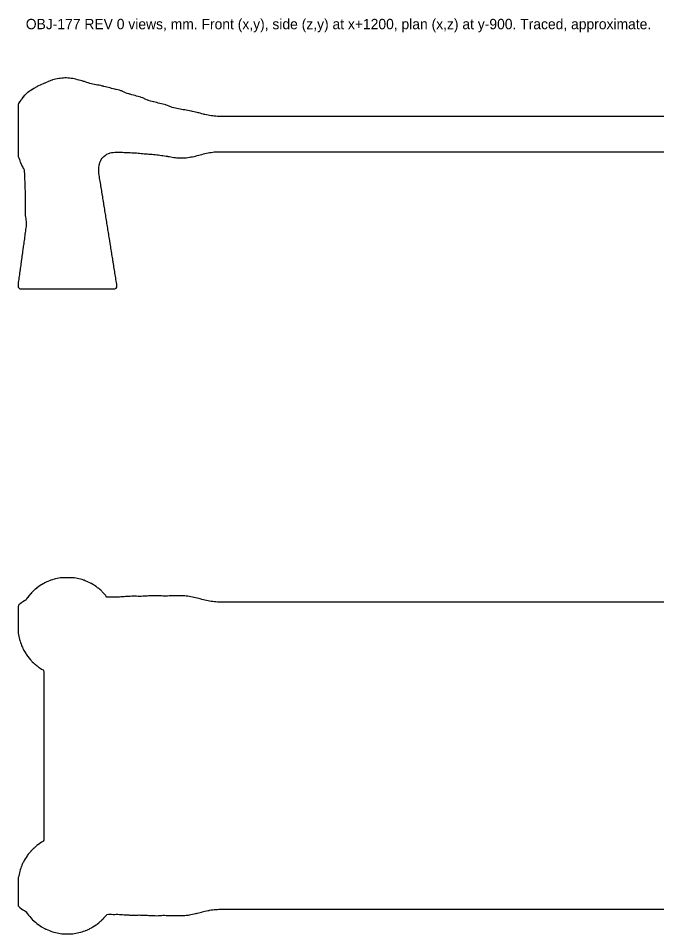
# Model space of a CAD drawing. Header units: millimetres. Extents: x -914 to 1543, y -1243 to 521.
# Drawn here: x -914 to 328, y -1243 to 521 of the extents above; entities that cross this region are included whole.
import ezdxf

# ---------------------------------------------------------------- set-up
doc = ezdxf.new("R2010")
doc.units = ezdxf.units.MM
for name, color, linetype in [('FRONT', 7, 'Continuous'), ('PLAN', 7, 'Continuous'), ('TEXT', 7, 'Continuous')]:
    doc.layers.add(name, color=color, linetype=linetype)

msp = doc.modelspace()

# ---------------------------------------------------------------- linework, layer by layer
at = {"layer": 'FRONT'}
msp.add_lwpolyline([(330.5, 332), (327.5, 332), (324.5, 332), (321.5, 332), (318.5, 332), (315.5, 332), (312.5, 332), (309.5, 332), (306.5, 332), (303.5, 332), (300.5, 332), (297.5, 332), (294.5, 332), (291.5, 332), (288.5, 332), (285.5, 332), (282.5, 332), (279.5, 332), (276.5, 332), (273.5, 332), (270.5, 332), (267.5, 332), (264.5, 332), (261.5, 332), (258.5, 332), (255.5, 332), (252.5, 332), (249.5, 332), (246.5, 332), (243.5, 332), (240.5, 332), (237.5, 332), (234.5, 332), (231.5, 332), (228.5, 332), (225.5, 332), (222.5, 332), (219.5, 332), (216.5, 332), (213.5, 332), (210.5, 332), (207.5, 332), (204.5, 332), (201.5, 332), (198.5, 332), (195.5, 332), (192.5, 332), (189.5, 332), (186.5, 332), (183.5, 332), (180.5, 332), (177.5, 332), (174.5, 332), (171.5, 332), (168.5, 332), (165.5, 332), (162.5, 332), (159.5, 332), (156.5, 332), (153.5, 332), (150.5, 332), (147.5, 332), (144.5, 332), (141.5, 332), (138.5, 332), (135.5, 332), (132.5, 332), (129.5, 332), (126.5, 332), (123.5, 332), (120.5, 332), (117.5, 332), (114.5, 332), (111.5, 332), (108.5, 332), (105.5, 332), (102.5, 332), (99.5, 332), (96.5, 332), (93.5, 332), (90.5, 332), (87.5, 332), (84.5, 332), (81.5, 332), (78.5, 332), (75.5, 332), (72.5, 332), (69.5, 332), (66.5, 332), (63.5, 332), (60.5, 332), (57.5, 332), (54.5, 332), (51.5, 332), (48.5, 332), (45.5, 332), (42.5, 332), (39.5, 332), (36.5, 332), (33.5, 332), (30.5, 332), (27.5, 332), (24.5, 332), (21.5, 332), (18.5, 332), (15.5, 332), (12.5, 332), (9.5, 332), (6.5, 332), (3.5, 332), (0.5, 332), (-2.5, 332), (-5.5, 332), (-8.5, 332), (-11.5, 332), (-14.5, 332), (-17.5, 332), (-20.5, 332), (-23.5, 332), (-26.5, 332), (-29.5, 332), (-32.5, 332), (-35.5, 332), (-38.5, 332), (-41.5, 332), (-44.5, 332), (-47.5, 332), (-50.5, 332), (-53.5, 332), (-56.5, 332), (-59.5, 332), (-62.5, 332), (-65.5, 332), (-68.5, 332), (-71.5, 332), (-74.5, 332), (-77.5, 332), (-80.5, 332), (-83.5, 332), (-86.5, 332), (-89.5, 332), (-92.5, 332), (-95.5, 332), (-98.5, 332), (-101.5, 332), (-104.5, 332), (-107.5, 332), (-110.5, 332), (-113.5, 332), (-116.5, 332), (-119.5, 332), (-122.5, 332), (-125.5, 332), (-128.5, 332), (-131.5, 332), (-134.5, 332), (-137.5, 332), (-140.5, 332), (-143.5, 332), (-146.5, 332), (-149.5, 332), (-152.5, 332), (-155.5, 332), (-158.5, 332), (-161.5, 332), (-164.5, 332), (-167.5, 332), (-170.5, 332), (-173.5, 332), (-176.5, 332), (-179.5, 332), (-182.5, 332), (-185.5, 332), (-188.5, 332), (-191.5, 332), (-194.5, 332), (-197.5, 332), (-200.5, 332), (-203.5, 332), (-206.5, 332), (-209.5, 332), (-212.5, 332), (-215.5, 332), (-218.5, 332), (-221.5, 332), (-224.5, 332), (-227.5, 332), (-230.5, 332), (-233.5, 332), (-236.5, 332), (-239.5, 332), (-242.5, 332), (-245.5, 332), (-248.5, 332), (-251.5, 332), (-254.5, 332), (-257.5, 332), (-260.5, 332), (-263.5, 332), (-266.5, 332), (-269.5, 332), (-272.5, 332), (-275.5, 332), (-278.5, 332), (-281.5, 332), (-284.5, 332), (-287.5, 332), (-290.5, 332), (-293.5, 332), (-296.5, 332), (-299.5, 332), (-302.5, 332), (-305.5, 332), (-308.5, 332), (-311.5, 332), (-314.5, 332), (-317.5, 332), (-320.5, 332), (-323.5, 332), (-326.5, 332), (-329.5, 332), (-332.5, 332), (-335.5, 332), (-338.5, 332), (-341.5, 332), (-344.5, 332), (-347.5, 332), (-350.5, 332), (-353.5, 332), (-356.5, 332), (-359.5, 332), (-362.5, 332), (-365.5, 332), (-368.5, 332), (-371.5, 332), (-374.5, 332), (-377.5, 332), (-380.5, 332), (-383.5, 332), (-386.5, 332), (-389.5, 332), (-392.5, 332), (-395.5, 332), (-398.5, 332), (-401.5, 332), (-404.5, 332), (-407.5, 332), (-410.5, 332), (-413.5, 332), (-416.5, 332), (-419.5, 332), (-422.5, 332), (-425.5, 332), (-428.5, 332), (-431.5, 332), (-434.5, 332), (-437.5, 332), (-440.5, 332), (-443.5, 332), (-446.5, 332), (-449.5, 332), (-452.5, 332), (-455.5, 332), (-458.5, 332), (-461.5, 332), (-464.5, 332), (-467.5, 332), (-470.5, 332), (-473.5, 332), (-476.5, 332), (-479.5, 332), (-482.5, 332), (-485.5, 332), (-488.5, 332), (-491.5, 332), (-494.5, 332), (-497.5, 332), (-500.5, 332), (-503.5, 332), (-506.5, 332), (-509.5, 332), (-512.5, 332), (-515.5, 332), (-518.5, 332), (-521.5, 332), (-524.5, 332), (-527.5, 332), (-530.5, 332.1), (-533.5, 332.3), (-536.5, 332.5), (-539.5, 332.9), (-540.3, 333), (-542.5, 333.3), (-545.5, 333.8), (-548.5, 334.4), (-551.5, 335), (-554.5, 335.7), (-555.8, 336), (-557.5, 336.4), (-560.5, 337.2), (-563.5, 338), (-566.5, 338.7), (-567.5, 339), (-569.5, 339.5), (-572.5, 340.3), (-575.5, 341), (-578.5, 341.6), (-580.4, 342), (-581.5, 342.2), (-584.5, 342.7), (-587.5, 343.3), (-590.5, 343.8), (-593.5, 344.4), (-596.5, 345), (-596.6, 345), (-599.5, 345.6), (-602.5, 346.2), (-605.5, 346.8), (-608.5, 347.4), (-611.1, 348), (-611.5, 348.1), (-614.5, 348.8), (-617.5, 349.4), (-620.5, 350.3), (-622, 351), (-623.5, 351.6), (-626.5, 352.8), (-629.5, 353.8), (-630.1, 354), (-632.5, 354.7), (-635.5, 355.5), (-638.5, 356.2), (-641.5, 356.9), (-641.7, 357), (-644.5, 357.7), (-647.5, 358.5), (-650.5, 359.2), (-653.4, 360), (-653.5, 360), (-656.5, 360.8), (-659.5, 361.6), (-662.5, 362.5), (-664.4, 363), (-665.5, 363.3), (-668.5, 364.8), (-670.8, 366), (-671.5, 366.3), (-674.5, 367.6), (-677.5, 368.7), (-678.4, 369), (-680.5, 369.6), (-683.5, 370.4), (-686.5, 371.2), (-689.3, 372), (-689.5, 372.1), (-692.5, 372.9), (-695.5, 373.7), (-698.5, 374.6), (-699.9, 375), (-701.5, 375.5), (-704.5, 376.3), (-707.5, 377.2), (-709.3, 378), (-710.5, 378.6), (-713.5, 380.1), (-715.6, 381), (-716.5, 381.4), (-719.5, 382.3), (-722.5, 383.1), (-725.5, 383.9), (-726.1, 384), (-728.5, 384.6), (-731.5, 385.3), (-734.5, 386.1), (-737.5, 386.8), (-738.2, 387), (-740.5, 387.6), (-743.5, 388.3), (-746.5, 389.1), (-749.5, 389.8), (-750.3, 390), (-752.5, 390.5), (-755.5, 391.3), (-758.5, 391.9), (-761.5, 392.4), (-764.5, 393), (-764.8, 393), (-767.5, 393.5), (-770.5, 394.1), (-773.5, 394.9), (-776.5, 395.7), (-777.6, 396), (-779.5, 396.6), (-782.5, 397.5), (-785.5, 398.5), (-786.9, 399), (-788.5, 399.6), (-791.5, 400.5), (-794.5, 401.3), (-797.2, 402), (-797.5, 402.1), (-800.5, 402.8), (-803.5, 403.6), (-806.5, 404.2), (-809.5, 404.8), (-810.9, 405), (-812.5, 405.3), (-815.5, 405.7), (-818.5, 406), (-821.5, 406.1), (-824.5, 406.1), (-827.5, 405.9), (-830.5, 405.7), (-833.5, 405.3), (-835.5, 405), (-836.5, 404.8), (-839.5, 404.3), (-842.5, 403.7), (-845.5, 403), (-848.5, 402.2), (-849.3, 402), (-851.5, 401.3), (-854.5, 400.1), (-857.1, 399), (-857.5, 398.8), (-860.5, 397.5), (-863.5, 396.2), (-863.9, 396), (-866.5, 394.9), (-869.5, 393.6), (-870.9, 393), (-872.5, 392.4), (-875.5, 391), (-877.3, 390), (-878.5, 389.3), (-881.5, 387.5), (-882.2, 387), (-884.5, 385.5), (-886.9, 384), (-887.5, 383.6), (-890.5, 381.8), (-891.7, 381), (-893.5, 379.9), (-896.3, 378), (-896.5, 377.9), (-899.5, 375.5), (-900.1, 375), (-902.5, 372.6), (-903, 372), (-905.4, 369), (-905.5, 368.9), (-907.7, 366), (-908.5, 364.9), (-909.9, 363), (-911.5, 360.9), (-912.2, 360), (-914.4, 357), (-914.5, 354), (-914.5, 351), (-914.5, 348), (-914.5, 345), (-914.5, 342), (-914.5, 339), (-914.5, 336), (-914.5, 333), (-914.5, 330), (-914.5, 327), (-914.5, 324), (-914.5, 321), (-914.5, 318), (-914.5, 315), (-914.5, 312), (-914.5, 309), (-914.5, 306), (-914.5, 303), (-914.5, 300), (-914.5, 297), (-914.5, 294), (-914.5, 291), (-914.5, 288), (-914.5, 285), (-914.5, 282), (-914.5, 279), (-914.5, 276), (-914.5, 273), (-914.5, 270), (-914.5, 267), (-914.5, 264), (-914.5, 261), (-914.5, 258), (-914.5, 255), (-913.5, 252), (-912.4, 249), (-911.5, 246.6), (-911.3, 246), (-910.2, 243), (-909.1, 240), (-908.5, 238.7), (-907.7, 237), (-906, 234), (-905.5, 233.2), (-904, 231), (-903, 228), (-902.9, 225), (-902.8, 222), (-902.7, 219), (-902.5, 216), (-902.5, 215), (-902.4, 213), (-902.3, 210), (-902.2, 207), (-902.1, 204), (-902, 201), (-901.9, 198), (-901.7, 195), (-901.6, 192), (-901.5, 189), (-901.5, 186), (-901.4, 183), (-901.3, 180), (-901.3, 177), (-901.2, 174), (-901.2, 171), (-901.2, 168), (-901.2, 165), (-901.2, 162), (-901.2, 159), (-901.2, 156), (-901.3, 153), (-901.3, 150), (-901.3, 147), (-901.2, 144), (-901, 141), (-900.6, 138), (-900.2, 135), (-899.8, 132), (-899.5, 129.2), (-899.5, 129), (-899.3, 126), (-899.3, 123), (-899.5, 120), (-899.5, 119.9), (-899.9, 117), (-900.3, 114), (-900.7, 111), (-901.1, 108), (-901.6, 105), (-902, 102), (-902.4, 99), (-902.5, 98.2), (-902.8, 96), (-903.2, 93), (-903.6, 90), (-904.1, 87), (-904.5, 84), (-904.9, 81), (-905.3, 78), (-905.5, 76.6), (-905.7, 75), (-906.1, 72), (-906.6, 69), (-907, 66), (-907.4, 63), (-907.8, 60), (-908.2, 57), (-908.5, 55.1), (-908.7, 54), (-909.1, 51), (-909.5, 48), (-909.9, 45), (-910.3, 42), (-910.7, 39), (-911.2, 36), (-911.5, 33.5), (-911.6, 33), (-912, 30), (-912.4, 27), (-912.8, 24), (-913.2, 21), (-913.7, 18), (-914.1, 15), (-914.5, 12), (-914.5, 9), (-914.5, 6), (-914.5, 3), (-911.5, 0), (-908.5, 0), (-905.5, 0), (-902.5, 0), (-899.5, 0), (-896.5, 0), (-893.5, 0), (-890.5, 0), (-887.5, 0), (-884.5, 0), (-881.5, 0), (-878.5, 0), (-875.5, 0), (-872.5, 0), (-869.5, 0), (-866.5, 0), (-863.5, 0), (-860.5, 0), (-857.5, 0), (-854.5, 0), (-851.5, 0), (-848.5, 0), (-845.5, 0), (-842.5, 0), (-839.5, 0), (-836.5, 0), (-833.5, 0), (-830.5, 0), (-827.5, 0), (-824.5, 0), (-821.5, 0), (-818.5, 0), (-815.5, 0), (-812.5, 0), (-809.5, 0), (-806.5, 0), (-803.5, 0), (-800.5, 0), (-797.5, 0), (-794.5, 0), (-791.5, 0), (-788.5, 0), (-785.5, 0), (-782.5, 0), (-779.5, 0), (-776.5, 0), (-773.5, 0), (-770.5, 0), (-767.5, 0), (-764.5, 0), (-761.5, 0), (-758.5, 0), (-755.5, 0), (-752.5, 0), (-749.5, 0), (-746.5, 0), (-743.5, 0), (-740.5, 0), (-737.5, 0), (-734.5, 0), (-731.5, 0), (-728.5, 0), (-725.5, 1.1), (-724.7, 3), (-724.4, 6), (-724.6, 9), (-725.1, 12), (-725.5, 14.4), (-725.6, 15), (-726.1, 18), (-726.6, 21), (-727, 24), (-727.5, 27), (-728, 30), (-728.5, 33), (-728.5, 33), (-729, 36), (-729.5, 39), (-730, 42), (-730.4, 45), (-730.9, 48), (-731.4, 51), (-731.5, 51.6), (-731.9, 54), (-732.4, 57), (-732.9, 60), (-733.3, 63), (-733.8, 66), (-734.3, 69), (-734.5, 70.1), (-734.8, 72), (-735.3, 75), (-735.8, 78), (-736.3, 81), (-736.7, 84), (-737.2, 87), (-737.5, 88.7), (-737.7, 90), (-738.2, 93), (-738.7, 96), (-739.2, 99), (-739.6, 102), (-740.1, 105), (-740.5, 107.3), (-740.6, 108), (-741.1, 111), (-741.6, 114), (-742.1, 117), (-742.5, 120), (-743, 123), (-743.5, 125.9), (-743.5, 126), (-744, 129), (-744.5, 132), (-745, 135), (-745.5, 138), (-745.9, 141), (-746.4, 144), (-746.5, 144.5), (-746.9, 147), (-747.4, 150), (-747.9, 153), (-748.4, 156), (-748.8, 159), (-749.3, 162), (-749.5, 163.1), (-749.8, 165), (-750.3, 168), (-750.8, 171), (-751.3, 174), (-751.7, 177), (-752.2, 180), (-752.5, 181.6), (-752.7, 183), (-753.2, 186), (-753.7, 189), (-754.2, 192), (-754.7, 195), (-755.1, 198), (-755.5, 200.2), (-755.6, 201), (-756.1, 204), (-756.6, 207), (-757.1, 210), (-757.6, 213), (-758, 216), (-758.5, 219), (-758.5, 219), (-758.9, 222), (-759.1, 225), (-759.2, 228), (-759.2, 231), (-759, 234), (-758.7, 237), (-758.5, 238), (-758.1, 240), (-757.2, 243), (-756.1, 246), (-755.5, 247.1), (-754.5, 249), (-752.5, 251.8), (-752.4, 252), (-749.5, 255), (-749.5, 255), (-746.5, 257.2), (-745.3, 258), (-743.5, 259), (-740.5, 260.4), (-738.9, 261), (-737.5, 261.5), (-734.5, 262.2), (-731.5, 262.6), (-728.5, 262.9), (-725.5, 263), (-722.5, 263.1), (-719.5, 263), (-716.5, 262.9), (-713.5, 262.8), (-710.5, 262.7), (-707.5, 262.5), (-704.5, 262.4), (-701.5, 262.3), (-698.5, 262.3), (-695.5, 262.1), (-692.5, 261.9), (-689.5, 261.7), (-686.5, 261.5), (-683.5, 261.2), (-680.7, 261), (-680.5, 261), (-677.5, 260.7), (-674.5, 260.5), (-671.5, 260.2), (-668.5, 259.9), (-665.5, 259.6), (-662.5, 259.3), (-659.5, 259.1), (-656.5, 259), (-653.5, 258.8), (-650.5, 258.5), (-647.5, 258.2), (-646.3, 258), (-644.5, 257.8), (-641.5, 257.4), (-638.5, 256.9), (-635.5, 256.5), (-632.5, 256.1), (-629.5, 255.6), (-626.5, 255.1), (-625.8, 255), (-623.5, 254.6), (-620.5, 254.1), (-617.5, 253.6), (-614.5, 253.1), (-611.5, 252.7), (-608.5, 252.4), (-605.5, 252.2), (-602.5, 252), (-599.5, 252), (-596.5, 252.1), (-593.5, 252.2), (-590.5, 252.5), (-587.5, 252.8), (-584.5, 253.3), (-581.5, 253.8), (-578.5, 254.4), (-575.6, 255), (-575.5, 255), (-572.5, 255.7), (-569.5, 256.5), (-566.5, 257.3), (-563.6, 258), (-563.5, 258), (-560.5, 258.8), (-557.5, 259.6), (-554.5, 260.3), (-551.5, 261), (-551.5, 261), (-548.5, 261.6), (-545.5, 262.2), (-542.5, 262.7), (-539.5, 263.1), (-536.5, 263.5), (-533.5, 263.7), (-530.5, 263.9), (-527.5, 264), (-524.5, 264), (-521.5, 264), (-518.5, 264), (-515.5, 264), (-512.5, 264), (-509.5, 264), (-506.5, 264), (-503.5, 264), (-500.5, 264), (-497.5, 264), (-494.5, 264), (-491.5, 264), (-488.5, 264), (-485.5, 264), (-482.5, 264), (-479.5, 264), (-476.5, 264), (-473.5, 264), (-470.5, 264), (-467.5, 264), (-464.5, 264), (-461.5, 264), (-458.5, 264), (-455.5, 264), (-452.5, 264), (-449.5, 264), (-446.5, 264), (-443.5, 264), (-440.5, 264), (-437.5, 264), (-434.5, 264), (-431.5, 264), (-428.5, 264), (-425.5, 264), (-422.5, 264), (-419.5, 264), (-416.5, 264), (-413.5, 264), (-410.5, 264), (-407.5, 264), (-404.5, 264), (-401.5, 264), (-398.5, 264), (-395.5, 264), (-392.5, 264), (-389.5, 264), (-386.5, 264), (-383.5, 264), (-380.5, 264), (-377.5, 264), (-374.5, 264), (-371.5, 264), (-368.5, 264), (-365.5, 264), (-362.5, 264), (-359.5, 264), (-356.5, 264), (-353.5, 264), (-350.5, 264), (-347.5, 264), (-344.5, 264), (-341.5, 264), (-338.5, 264), (-335.5, 264), (-332.5, 264), (-329.5, 264), (-326.5, 264), (-323.5, 264), (-320.5, 264), (-317.5, 264), (-314.5, 264), (-311.5, 264), (-308.5, 264), (-305.5, 264), (-302.5, 264), (-299.5, 264), (-296.5, 264), (-293.5, 264), (-290.5, 264), (-287.5, 264), (-284.5, 264), (-281.5, 264), (-278.5, 264), (-275.5, 264), (-272.5, 264), (-269.5, 264), (-266.5, 264), (-263.5, 264), (-260.5, 264), (-257.5, 264), (-254.5, 264), (-251.5, 264), (-248.5, 264), (-245.5, 264), (-242.5, 264), (-239.5, 264), (-236.5, 264), (-233.5, 264), (-230.5, 264), (-227.5, 264), (-224.5, 264), (-221.5, 264), (-218.5, 264), (-215.5, 264), (-212.5, 264), (-209.5, 264), (-206.5, 264), (-203.5, 264), (-200.5, 264), (-197.5, 264), (-194.5, 264), (-191.5, 264), (-188.5, 264), (-185.5, 264), (-182.5, 264), (-179.5, 264), (-176.5, 264), (-173.5, 264), (-170.5, 264), (-167.5, 264), (-164.5, 264), (-161.5, 264), (-158.5, 264), (-155.5, 264), (-152.5, 264), (-149.5, 264), (-146.5, 264), (-143.5, 264), (-140.5, 264), (-137.5, 264), (-134.5, 264), (-131.5, 264), (-128.5, 264), (-125.5, 264), (-122.5, 264), (-119.5, 264), (-116.5, 264), (-113.5, 264), (-110.5, 264), (-107.5, 264), (-104.5, 264), (-101.5, 264), (-98.5, 264), (-95.5, 264), (-92.5, 264), (-89.5, 264), (-86.5, 264), (-83.5, 264), (-80.5, 264), (-77.5, 264), (-74.5, 264), (-71.5, 264), (-68.5, 264), (-65.5, 264), (-62.5, 264), (-59.5, 264), (-56.5, 264), (-53.5, 264), (-50.5, 264), (-47.5, 264), (-44.5, 264), (-41.5, 264), (-38.5, 264), (-35.5, 264), (-32.5, 264), (-29.5, 264), (-26.5, 264), (-23.5, 264), (-20.5, 264), (-17.5, 264), (-14.5, 264), (-11.5, 264), (-8.5, 264), (-5.5, 264), (-2.5, 264), (0.5, 264), (3.5, 264), (6.5, 264), (9.5, 264), (12.5, 264), (15.5, 264), (18.5, 264), (21.5, 264), (24.5, 264), (27.5, 264), (30.5, 264), (33.5, 264), (36.5, 264), (39.5, 264), (42.5, 264), (45.5, 264), (48.5, 264), (51.5, 264), (54.5, 264), (57.5, 264), (60.5, 264), (63.5, 264), (66.5, 264), (69.5, 264), (72.5, 264), (75.5, 264), (78.5, 264), (81.5, 264), (84.5, 264), (87.5, 264), (90.5, 264), (93.5, 264), (96.5, 264), (99.5, 264), (102.5, 264), (105.5, 264), (108.5, 264), (111.5, 264), (114.5, 264), (117.5, 264), (120.5, 264), (123.5, 264), (126.5, 264), (129.5, 264), (132.5, 264), (135.5, 264), (138.5, 264), (141.5, 264), (144.5, 264), (147.5, 264), (150.5, 264), (153.5, 264), (156.5, 264), (159.5, 264), (162.5, 264), (165.5, 264), (168.5, 264), (171.5, 264), (174.5, 264), (177.5, 264), (180.5, 264), (183.5, 264), (186.5, 264), (189.5, 264), (192.5, 264), (195.5, 264), (198.5, 264), (201.5, 264), (204.5, 264), (207.5, 264), (210.5, 264), (213.5, 264), (216.5, 264), (219.5, 264), (222.5, 264), (225.5, 264), (228.5, 264), (231.5, 264), (234.5, 264), (237.5, 264), (240.5, 264), (243.5, 264), (246.5, 264), (249.5, 264), (252.5, 264), (255.5, 264), (258.5, 264), (261.5, 264), (264.5, 264), (267.5, 264), (270.5, 264), (273.5, 264), (276.5, 264), (279.5, 264), (282.5, 264), (285.5, 264), (288.5, 264), (291.5, 264), (294.5, 264), (297.5, 264), (300.5, 264), (303.5, 264), (306.5, 264), (309.5, 264), (312.5, 264), (315.5, 264), (318.5, 264), (321.5, 264), (324.5, 264), (327.5, 264), (330.5, 264)], dxfattribs=at)
at = {"layer": 'PLAN'}
msp.add_lwpolyline([(330.5, -604), (327.5, -604), (324.5, -604), (321.5, -604), (318.5, -604), (315.5, -604), (312.5, -604), (309.5, -604), (306.5, -604), (303.5, -604), (300.5, -604), (297.5, -604), (294.5, -604), (291.5, -604), (288.5, -604), (285.5, -604), (282.5, -604), (279.5, -604), (276.5, -604), (273.5, -604), (270.5, -604), (267.5, -604), (264.5, -604), (261.5, -604), (258.5, -604), (255.5, -604), (252.5, -604), (249.5, -604), (246.5, -604), (243.5, -604), (240.5, -604), (237.5, -604), (234.5, -604), (231.5, -604), (228.5, -604), (225.5, -604), (222.5, -604), (219.5, -604), (216.5, -604), (213.5, -604), (210.5, -604), (207.5, -604), (204.5, -604), (201.5, -604), (198.5, -604), (195.5, -604), (192.5, -604), (189.5, -604), (186.5, -604), (183.5, -604), (180.5, -604), (177.5, -604), (174.5, -604), (171.5, -604), (168.5, -604), (165.5, -604), (162.5, -604), (159.5, -604), (156.5, -604), (153.5, -604), (150.5, -604), (147.5, -604), (144.5, -604), (141.5, -604), (138.5, -604), (135.5, -604), (132.5, -604), (129.5, -604), (126.5, -604), (123.5, -604), (120.5, -604), (117.5, -604), (114.5, -604), (111.5, -604), (108.5, -604), (105.5, -604), (102.5, -604), (99.5, -604), (96.5, -604), (93.5, -604), (90.5, -604), (87.5, -604), (84.5, -604), (81.5, -604), (78.5, -604), (75.5, -604), (72.5, -604), (69.5, -604), (66.5, -604), (63.5, -604), (60.5, -604), (57.5, -604), (54.5, -604), (51.5, -604), (48.5, -604), (45.5, -604), (42.5, -604), (39.5, -604), (36.5, -604), (33.5, -604), (30.5, -604), (27.5, -604), (24.5, -604), (21.5, -604), (18.5, -604), (15.5, -604), (12.5, -604), (9.5, -604), (6.5, -604), (3.5, -604), (0.5, -604), (-2.5, -604), (-5.5, -604), (-8.5, -604), (-11.5, -604), (-14.5, -604), (-17.5, -604), (-20.5, -604), (-23.5, -604), (-26.5, -604), (-29.5, -604), (-32.5, -604), (-35.5, -604), (-38.5, -604), (-41.5, -604), (-44.5, -604), (-47.5, -604), (-50.5, -604), (-53.5, -604), (-56.5, -604), (-59.5, -604), (-62.5, -604), (-65.5, -604), (-68.5, -604), (-71.5, -604), (-74.5, -604), (-77.5, -604), (-80.5, -604), (-83.5, -604), (-86.5, -604), (-89.5, -604), (-92.5, -604), (-95.5, -604), (-98.5, -604), (-101.5, -604), (-104.5, -604), (-107.5, -604), (-110.5, -604), (-113.5, -604), (-116.5, -604), (-119.5, -604), (-122.5, -604), (-125.5, -604), (-128.5, -604), (-131.5, -604), (-134.5, -604), (-137.5, -604), (-140.5, -604), (-143.5, -604), (-146.5, -604), (-149.5, -604), (-152.5, -604), (-155.5, -604), (-158.5, -604), (-161.5, -604), (-164.5, -604), (-167.5, -604), (-170.5, -604), (-173.5, -604), (-176.5, -604), (-179.5, -604), (-182.5, -604), (-185.5, -604), (-188.5, -604), (-191.5, -604), (-194.5, -604), (-197.5, -604), (-200.5, -604), (-203.5, -604), (-206.5, -604), (-209.5, -604), (-212.5, -604), (-215.5, -604), (-218.5, -604), (-221.5, -604), (-224.5, -604), (-227.5, -604), (-230.5, -604), (-233.5, -604), (-236.5, -604), (-239.5, -604), (-242.5, -604), (-245.5, -604), (-248.5, -604), (-251.5, -604), (-254.5, -604), (-257.5, -604), (-260.5, -604), (-263.5, -604), (-266.5, -604), (-269.5, -604), (-272.5, -604), (-275.5, -604), (-278.5, -604), (-281.5, -604), (-284.5, -604), (-287.5, -604), (-290.5, -604), (-293.5, -604), (-296.5, -604), (-299.5, -604), (-302.5, -604), (-305.5, -604), (-308.5, -604), (-311.5, -604), (-314.5, -604), (-317.5, -604), (-320.5, -604), (-323.5, -604), (-326.5, -604), (-329.5, -604), (-332.5, -604), (-335.5, -604), (-338.5, -604), (-341.5, -604), (-344.5, -604), (-347.5, -604), (-350.5, -604), (-353.5, -604), (-356.5, -604), (-359.5, -604), (-362.5, -604), (-365.5, -604), (-368.5, -604), (-371.5, -604), (-374.5, -604), (-377.5, -604), (-380.5, -604), (-383.5, -604), (-386.5, -604), (-389.5, -604), (-392.5, -604), (-395.5, -604), (-398.5, -604), (-401.5, -604), (-404.5, -604), (-407.5, -604), (-410.5, -604), (-413.5, -604), (-416.5, -604), (-419.5, -604), (-422.5, -604), (-425.5, -604), (-428.5, -604), (-431.5, -604), (-434.5, -604), (-437.5, -604), (-440.5, -604), (-443.5, -604), (-446.5, -604), (-449.5, -604), (-452.5, -604), (-455.5, -604), (-458.5, -604), (-461.5, -604), (-464.5, -604), (-467.5, -604), (-470.5, -604), (-473.5, -604), (-476.5, -604), (-479.5, -604), (-482.5, -604), (-485.5, -604), (-488.5, -604), (-491.5, -604), (-494.5, -604), (-497.5, -604), (-500.5, -604), (-503.5, -604), (-506.5, -604), (-509.5, -604), (-512.5, -604), (-515.5, -604), (-518.5, -604), (-521.5, -604), (-524.5, -604), (-526.8, -604), (-527.5, -604), (-530.5, -603.9), (-533.5, -603.7), (-536.5, -603.5), (-539.5, -603.1), (-542.5, -602.7), (-545.5, -602.2), (-548.5, -601.6), (-551.5, -601), (-551.6, -601), (-554.5, -600.3), (-557.5, -599.6), (-560.5, -598.8), (-563.5, -598), (-563.7, -598), (-566.5, -597.3), (-569.5, -596.5), (-572.5, -595.7), (-575.5, -595), (-575.7, -595), (-578.5, -594.4), (-581.5, -593.8), (-584.5, -593.3), (-587.5, -592.8), (-590.5, -592.5), (-593.5, -592.2), (-596.5, -592.1), (-599.5, -592), (-602.5, -592), (-605.5, -592), (-608.5, -592), (-611.5, -592.1), (-614.5, -592.1), (-617.5, -592.1), (-620.5, -592.2), (-623.5, -592.2), (-626.5, -592.3), (-629.5, -592.3), (-632.5, -592.4), (-635.5, -592.5), (-638.5, -592.2), (-640.8, -592), (-641.5, -591.9), (-644.5, -591.8), (-647.5, -591.7), (-650.5, -591.8), (-653.5, -591.9), (-656.5, -592), (-657.5, -592), (-659.5, -592.1), (-662.5, -592.2), (-665.5, -592.4), (-668.5, -592.5), (-671.5, -592.6), (-674.5, -592.8), (-677.5, -592.9), (-680.5, -593.1), (-683.5, -593), (-686.5, -592.8), (-689.5, -592.7), (-692.5, -592.6), (-695.5, -592.7), (-698.5, -592.9), (-701.5, -593.1), (-704.5, -593.3), (-707.5, -593.5), (-710.5, -593.7), (-713.5, -593.8), (-716.5, -594), (-719.5, -594.3), (-722.5, -594.5), (-725.5, -594.4), (-728.5, -594.3), (-731.5, -594.2), (-734.5, -594.4), (-737.5, -594.5), (-740.5, -594.7), (-743.5, -594.5), (-745.5, -592), (-746.5, -590.7), (-748, -589), (-749.5, -587.3), (-750.7, -586), (-752.5, -584.2), (-753.7, -583), (-755.5, -581.3), (-757, -580), (-758.5, -578.7), (-760.6, -577), (-761.5, -576.3), (-764.5, -574), (-764.5, -574), (-767.5, -572), (-769, -571), (-770.5, -570.1), (-773.5, -568.3), (-774.2, -568), (-776.5, -566.8), (-779.5, -565.3), (-780.2, -565), (-782.5, -564), (-785.5, -562.8), (-787.5, -562), (-788.5, -561.7), (-791.5, -560.7), (-794.5, -559.8), (-797.5, -559), (-797.6, -559), (-800.5, -558.4), (-803.5, -557.8), (-806.5, -557.3), (-809.5, -557.1), (-812.5, -557), (-815.5, -557), (-818.5, -557), (-821.5, -557), (-824.5, -557), (-827.5, -557), (-830.5, -557.1), (-833.5, -557.4), (-836.5, -557.9), (-839.5, -558.5), (-841.9, -559), (-842.5, -559.1), (-845.5, -559.9), (-848.5, -560.9), (-851.5, -561.8), (-852, -562), (-854.5, -563), (-857.5, -564.2), (-859.3, -565), (-860.5, -565.5), (-863.5, -567.1), (-865.3, -568), (-866.5, -568.6), (-869.5, -570.4), (-870.5, -571), (-872.5, -572.3), (-875, -574), (-875.5, -574.4), (-878.5, -576.6), (-879, -577), (-881.5, -579.1), (-882.5, -580), (-884.5, -581.8), (-885.8, -583), (-887.5, -584.7), (-888.8, -586), (-890.5, -587.8), (-891.5, -589), (-893.5, -591.3), (-894.1, -592), (-896.4, -595), (-896.5, -595.1), (-898.5, -598), (-899.5, -599.5), (-901.1, -601), (-902.5, -601.7), (-905.5, -603.2), (-906.8, -604), (-908.5, -605.1), (-911, -607), (-911.5, -607.4), (-914.3, -610), (-914.5, -613), (-914.5, -616), (-914.5, -619), (-914.5, -622), (-914.5, -625), (-914.5, -628), (-914.5, -631), (-914.5, -634), (-914.5, -637), (-914.5, -640), (-914.5, -643), (-914.5, -646), (-914.5, -649), (-914.5, -652), (-914.5, -655), (-914.5, -658), (-914.5, -661), (-914.5, -664), (-913.9, -667), (-913.3, -670), (-912.7, -673), (-912, -676), (-911.5, -677.7), (-911.1, -679), (-910.1, -682), (-909.1, -685), (-908.5, -686.6), (-908, -688), (-906.6, -691), (-905.5, -693.5), (-905.2, -694), (-903.7, -697), (-902.5, -699.1), (-902, -700), (-900.2, -703), (-899.5, -704), (-898.1, -706), (-896.5, -708.3), (-896, -709), (-893.7, -712), (-893.5, -712.2), (-891.1, -715), (-890.5, -715.7), (-888.3, -718), (-887.5, -718.8), (-885.3, -721), (-884.5, -721.7), (-882, -724), (-881.5, -724.4), (-878.5, -726.9), (-878.3, -727), (-875.5, -729.1), (-874.2, -730), (-872.5, -731.2), (-869.7, -733), (-869.5, -733.1), (-866.5, -734.8), (-865.6, -736), (-865.5, -739), (-865.5, -742), (-865.5, -745), (-865.5, -748), (-865.5, -751), (-865.5, -754), (-865.5, -757), (-865.5, -760), (-865.5, -763), (-865.5, -766), (-865.5, -769), (-865.5, -772), (-865.5, -775), (-865.5, -778), (-865.5, -781), (-865.5, -784), (-865.5, -787), (-865.5, -790), (-865.5, -793), (-865.5, -796), (-865.5, -799), (-865.5, -802), (-865.5, -805), (-865.5, -808), (-865.5, -811), (-865.5, -814), (-865.5, -817), (-865.5, -820), (-865.5, -823), (-865.5, -826), (-865.5, -829), (-865.5, -832), (-865.5, -835), (-865.5, -838), (-865.5, -841), (-865.5, -844), (-865.5, -847), (-865.5, -850), (-865.5, -853), (-865.5, -856), (-865.5, -859), (-865.5, -862), (-865.5, -865), (-865.5, -868), (-865.5, -871), (-865.5, -874), (-865.5, -877), (-865.5, -880), (-865.5, -883), (-865.5, -886), (-865.5, -889), (-865.5, -892), (-865.5, -895), (-865.5, -898), (-865.5, -901), (-865.5, -904), (-865.5, -907), (-865.5, -910), (-865.5, -913), (-865.5, -916), (-865.5, -919), (-865.5, -922), (-865.5, -925), (-865.5, -928), (-865.5, -931), (-865.5, -934), (-865.5, -937), (-865.5, -940), (-865.5, -943), (-865.5, -946), (-865.5, -949), (-865.5, -952), (-865.5, -955), (-865.5, -958), (-865.5, -961), (-865.5, -964), (-865.5, -967), (-865.5, -970), (-865.5, -973), (-865.5, -976), (-865.5, -979), (-865.5, -982), (-865.5, -985), (-865.5, -988), (-865.5, -991), (-865.5, -994), (-865.5, -997), (-865.5, -1000), (-865.5, -1003), (-865.5, -1006), (-865.5, -1009), (-865.5, -1012), (-865.5, -1015), (-865.5, -1018), (-865.5, -1021), (-865.5, -1024), (-865.5, -1027), (-865.5, -1030), (-865.5, -1033), (-865.5, -1036), (-865.5, -1039), (-865.5, -1042), (-865.5, -1045), (-865.5, -1048), (-865.5, -1051), (-865.5, -1054), (-865.5, -1057), (-865.5, -1060), (-865.5, -1063), (-866.5, -1064.8), (-868, -1066), (-869.5, -1066.9), (-872.5, -1068.8), (-872.8, -1069), (-875.5, -1070.9), (-877, -1072), (-878.5, -1073.2), (-880.8, -1075), (-881.5, -1075.6), (-884.2, -1078), (-884.5, -1078.2), (-887.4, -1081), (-887.5, -1081.1), (-890.2, -1084), (-890.5, -1084.3), (-892.8, -1087), (-893.5, -1087.8), (-895.2, -1090), (-896.5, -1091.7), (-897.4, -1093), (-899.5, -1095.9), (-899.5, -1096), (-901.4, -1099), (-902.5, -1100.9), (-903.1, -1102), (-904.7, -1105), (-905.5, -1106.6), (-906.2, -1108), (-907.5, -1111), (-908.5, -1113.4), (-908.8, -1114), (-909.8, -1117), (-910.8, -1120), (-911.5, -1122.3), (-911.7, -1123), (-912.4, -1126), (-913.1, -1129), (-913.7, -1132), (-914.5, -1135), (-914.5, -1138), (-914.5, -1141), (-914.5, -1144), (-914.5, -1147), (-914.5, -1150), (-914.5, -1153), (-914.5, -1156), (-914.5, -1159), (-914.5, -1162), (-914.5, -1165), (-914.5, -1168), (-914.5, -1171), (-914.5, -1174), (-914.5, -1177), (-914.5, -1180), (-914.5, -1183), (-914.5, -1186), (-914.5, -1189), (-912.2, -1192), (-911.5, -1192.6), (-908.5, -1194.9), (-908.4, -1195), (-905.5, -1196.8), (-903.2, -1198), (-902.5, -1198.3), (-899.5, -1200.6), (-899.2, -1201), (-897.1, -1204), (-896.5, -1204.8), (-894.8, -1207), (-893.5, -1208.7), (-892.4, -1210), (-890.5, -1212.2), (-889.8, -1213), (-887.5, -1215.4), (-886.9, -1216), (-884.5, -1218.3), (-883.7, -1219), (-881.5, -1220.9), (-880.2, -1222), (-878.5, -1223.3), (-876.3, -1225), (-875.5, -1225.6), (-872.5, -1227.7), (-872, -1228), (-869.5, -1229.6), (-867.1, -1231), (-866.5, -1231.4), (-863.5, -1233), (-861.4, -1234), (-860.5, -1234.5), (-857.5, -1235.8), (-854.6, -1237), (-854.5, -1237.1), (-851.5, -1238.1), (-848.5, -1239.2), (-845.8, -1240), (-845.5, -1240.1), (-842.5, -1240.8), (-839.5, -1241.5), (-836.5, -1242.1), (-833.5, -1242.6), (-830.5, -1243), (-827.5, -1243), (-824.5, -1243), (-821.5, -1243), (-818.5, -1243), (-815.5, -1243), (-812.5, -1243), (-809.5, -1243), (-806.5, -1242.7), (-803.5, -1242.2), (-800.5, -1241.6), (-797.5, -1240.9), (-794.5, -1240.2), (-793.8, -1240), (-791.5, -1239.3), (-788.5, -1238.3), (-785.5, -1237.3), (-784.9, -1237), (-782.5, -1236), (-779.5, -1234.7), (-778.1, -1234), (-776.5, -1233.2), (-773.5, -1231.6), (-772.4, -1231), (-770.5, -1229.9), (-767.5, -1228), (-767.4, -1228), (-764.5, -1225.9), (-763.2, -1225), (-761.5, -1223.7), (-759.3, -1222), (-758.5, -1221.3), (-755.8, -1219), (-755.5, -1218.7), (-752.6, -1216), (-752.5, -1215.9), (-749.7, -1213), (-749.5, -1212.7), (-747.1, -1210), (-746.5, -1209.3), (-744.7, -1207), (-743.5, -1205.7), (-740.5, -1205.3), (-737.5, -1205.5), (-734.5, -1205.6), (-731.5, -1205.8), (-728.5, -1205.7), (-725.5, -1205.6), (-722.5, -1205.5), (-719.5, -1205.7), (-716.5, -1206), (-713.5, -1206.2), (-710.5, -1206.4), (-707.5, -1206.5), (-704.5, -1206.7), (-701.5, -1206.9), (-700, -1207), (-698.5, -1207.1), (-695.5, -1207.3), (-692.5, -1207.4), (-689.5, -1207.3), (-686.5, -1207.2), (-683.7, -1207), (-683.5, -1207), (-680.5, -1206.9), (-678.7, -1207), (-677.5, -1207.1), (-674.5, -1207.2), (-671.5, -1207.4), (-668.5, -1207.5), (-665.5, -1207.6), (-662.5, -1207.8), (-659.5, -1207.9), (-656.5, -1208), (-653.5, -1208.1), (-650.5, -1208.2), (-647.5, -1208.3), (-644.5, -1208.2), (-641.5, -1208.1), (-638.5, -1207.8), (-635.5, -1207.5), (-632.5, -1207.6), (-629.5, -1207.7), (-626.5, -1207.7), (-623.5, -1207.8), (-620.5, -1207.8), (-617.5, -1207.9), (-614.5, -1207.9), (-611.5, -1207.9), (-608.5, -1208), (-605.5, -1208), (-602.5, -1208), (-599.5, -1208), (-596.5, -1207.9), (-593.5, -1207.8), (-590.5, -1207.5), (-587.5, -1207.2), (-586.4, -1207), (-584.5, -1206.7), (-581.5, -1206.2), (-578.5, -1205.6), (-575.5, -1205), (-572.5, -1204.3), (-571.5, -1204), (-569.5, -1203.5), (-566.5, -1202.7), (-563.5, -1201.9), (-560.5, -1201.2), (-559.8, -1201), (-557.5, -1200.4), (-554.5, -1199.7), (-551.5, -1199), (-548.5, -1198.4), (-546.6, -1198), (-545.5, -1197.8), (-542.5, -1197.3), (-539.5, -1196.9), (-536.5, -1196.5), (-533.5, -1196.3), (-530.5, -1196.1), (-527.5, -1196), (-524.5, -1196), (-521.5, -1196), (-518.5, -1196), (-515.5, -1196), (-512.5, -1196), (-509.5, -1196), (-506.5, -1196), (-503.5, -1196), (-500.5, -1196), (-497.5, -1196), (-494.5, -1196), (-491.5, -1196), (-488.5, -1196), (-485.5, -1196), (-482.5, -1196), (-479.5, -1196), (-476.5, -1196), (-473.5, -1196), (-470.5, -1196), (-467.5, -1196), (-464.5, -1196), (-461.5, -1196), (-458.5, -1196), (-455.5, -1196), (-452.5, -1196), (-449.5, -1196), (-446.5, -1196), (-443.5, -1196), (-440.5, -1196), (-437.5, -1196), (-434.5, -1196), (-431.5, -1196), (-428.5, -1196), (-425.5, -1196), (-422.5, -1196), (-419.5, -1196), (-416.5, -1196), (-413.5, -1196), (-410.5, -1196), (-407.5, -1196), (-404.5, -1196), (-401.5, -1196), (-398.5, -1196), (-395.5, -1196), (-392.5, -1196), (-389.5, -1196), (-386.5, -1196), (-383.5, -1196), (-380.5, -1196), (-377.5, -1196), (-374.5, -1196), (-371.5, -1196), (-368.5, -1196), (-365.5, -1196), (-362.5, -1196), (-359.5, -1196), (-356.5, -1196), (-353.5, -1196), (-350.5, -1196), (-347.5, -1196), (-344.5, -1196), (-341.5, -1196), (-338.5, -1196), (-335.5, -1196), (-332.5, -1196), (-329.5, -1196), (-326.5, -1196), (-323.5, -1196), (-320.5, -1196), (-317.5, -1196), (-314.5, -1196), (-311.5, -1196), (-308.5, -1196), (-305.5, -1196), (-302.5, -1196), (-299.5, -1196), (-296.5, -1196), (-293.5, -1196), (-290.5, -1196), (-287.5, -1196), (-284.5, -1196), (-281.5, -1196), (-278.5, -1196), (-275.5, -1196), (-272.5, -1196), (-269.5, -1196), (-266.5, -1196), (-263.5, -1196), (-260.5, -1196), (-257.5, -1196), (-254.5, -1196), (-251.5, -1196), (-248.5, -1196), (-245.5, -1196), (-242.5, -1196), (-239.5, -1196), (-236.5, -1196), (-233.5, -1196), (-230.5, -1196), (-227.5, -1196), (-224.5, -1196), (-221.5, -1196), (-218.5, -1196), (-215.5, -1196), (-212.5, -1196), (-209.5, -1196), (-206.5, -1196), (-203.5, -1196), (-200.5, -1196), (-197.5, -1196), (-194.5, -1196), (-191.5, -1196), (-188.5, -1196), (-185.5, -1196), (-182.5, -1196), (-179.5, -1196), (-176.5, -1196), (-173.5, -1196), (-170.5, -1196), (-167.5, -1196), (-164.5, -1196), (-161.5, -1196), (-158.5, -1196), (-155.5, -1196), (-152.5, -1196), (-149.5, -1196), (-146.5, -1196), (-143.5, -1196), (-140.5, -1196), (-137.5, -1196), (-134.5, -1196), (-131.5, -1196), (-128.5, -1196), (-125.5, -1196), (-122.5, -1196), (-119.5, -1196), (-116.5, -1196), (-113.5, -1196), (-110.5, -1196), (-107.5, -1196), (-104.5, -1196), (-101.5, -1196), (-98.5, -1196), (-95.5, -1196), (-92.5, -1196), (-89.5, -1196), (-86.5, -1196), (-83.5, -1196), (-80.5, -1196), (-77.5, -1196), (-74.5, -1196), (-71.5, -1196), (-68.5, -1196), (-65.5, -1196), (-62.5, -1196), (-59.5, -1196), (-56.5, -1196), (-53.5, -1196), (-50.5, -1196), (-47.5, -1196), (-44.5, -1196), (-41.5, -1196), (-38.5, -1196), (-35.5, -1196), (-32.5, -1196), (-29.5, -1196), (-26.5, -1196), (-23.5, -1196), (-20.5, -1196), (-17.5, -1196), (-14.5, -1196), (-11.5, -1196), (-8.5, -1196), (-5.5, -1196), (-2.5, -1196), (0.5, -1196), (3.5, -1196), (6.5, -1196), (9.5, -1196), (12.5, -1196), (15.5, -1196), (18.5, -1196), (21.5, -1196), (24.5, -1196), (27.5, -1196), (30.5, -1196), (33.5, -1196), (36.5, -1196), (39.5, -1196), (42.5, -1196), (45.5, -1196), (48.5, -1196), (51.5, -1196), (54.5, -1196), (57.5, -1196), (60.5, -1196), (63.5, -1196), (66.5, -1196), (69.5, -1196), (72.5, -1196), (75.5, -1196), (78.5, -1196), (81.5, -1196), (84.5, -1196), (87.5, -1196), (90.5, -1196), (93.5, -1196), (96.5, -1196), (99.5, -1196), (102.5, -1196), (105.5, -1196), (108.5, -1196), (111.5, -1196), (114.5, -1196), (117.5, -1196), (120.5, -1196), (123.5, -1196), (126.5, -1196), (129.5, -1196), (132.5, -1196), (135.5, -1196), (138.5, -1196), (141.5, -1196), (144.5, -1196), (147.5, -1196), (150.5, -1196), (153.5, -1196), (156.5, -1196), (159.5, -1196), (162.5, -1196), (165.5, -1196), (168.5, -1196), (171.5, -1196), (174.5, -1196), (177.5, -1196), (180.5, -1196), (183.5, -1196), (186.5, -1196), (189.5, -1196), (192.5, -1196), (195.5, -1196), (198.5, -1196), (201.5, -1196), (204.5, -1196), (207.5, -1196), (210.5, -1196), (213.5, -1196), (216.5, -1196), (219.5, -1196), (222.5, -1196), (225.5, -1196), (228.5, -1196), (231.5, -1196), (234.5, -1196), (237.5, -1196), (240.5, -1196), (243.5, -1196), (246.5, -1196), (249.5, -1196), (252.5, -1196), (255.5, -1196), (258.5, -1196), (261.5, -1196), (264.5, -1196), (267.5, -1196), (270.5, -1196), (273.5, -1196), (276.5, -1196), (279.5, -1196), (282.5, -1196), (285.5, -1196), (288.5, -1196), (291.5, -1196), (294.5, -1196), (297.5, -1196), (300.5, -1196), (303.5, -1196), (306.5, -1196), (309.5, -1196), (312.5, -1196), (315.5, -1196), (318.5, -1196), (321.5, -1196), (324.5, -1196), (327.5, -1196), (330.5, -1196)], dxfattribs=at)

# ---------------------------------------------------------------- texts
at = {"layer": 'TEXT'}
msp.add_text('OBJ-177 REV 0 views, mm. Front (x,y), side (z,y) at x+1200, plan (x,z) at y-900. Traced, approximate.', height=20, dxfattribs=at).set_placement((-900, 500))

doc.saveas('drawing.dxf')
